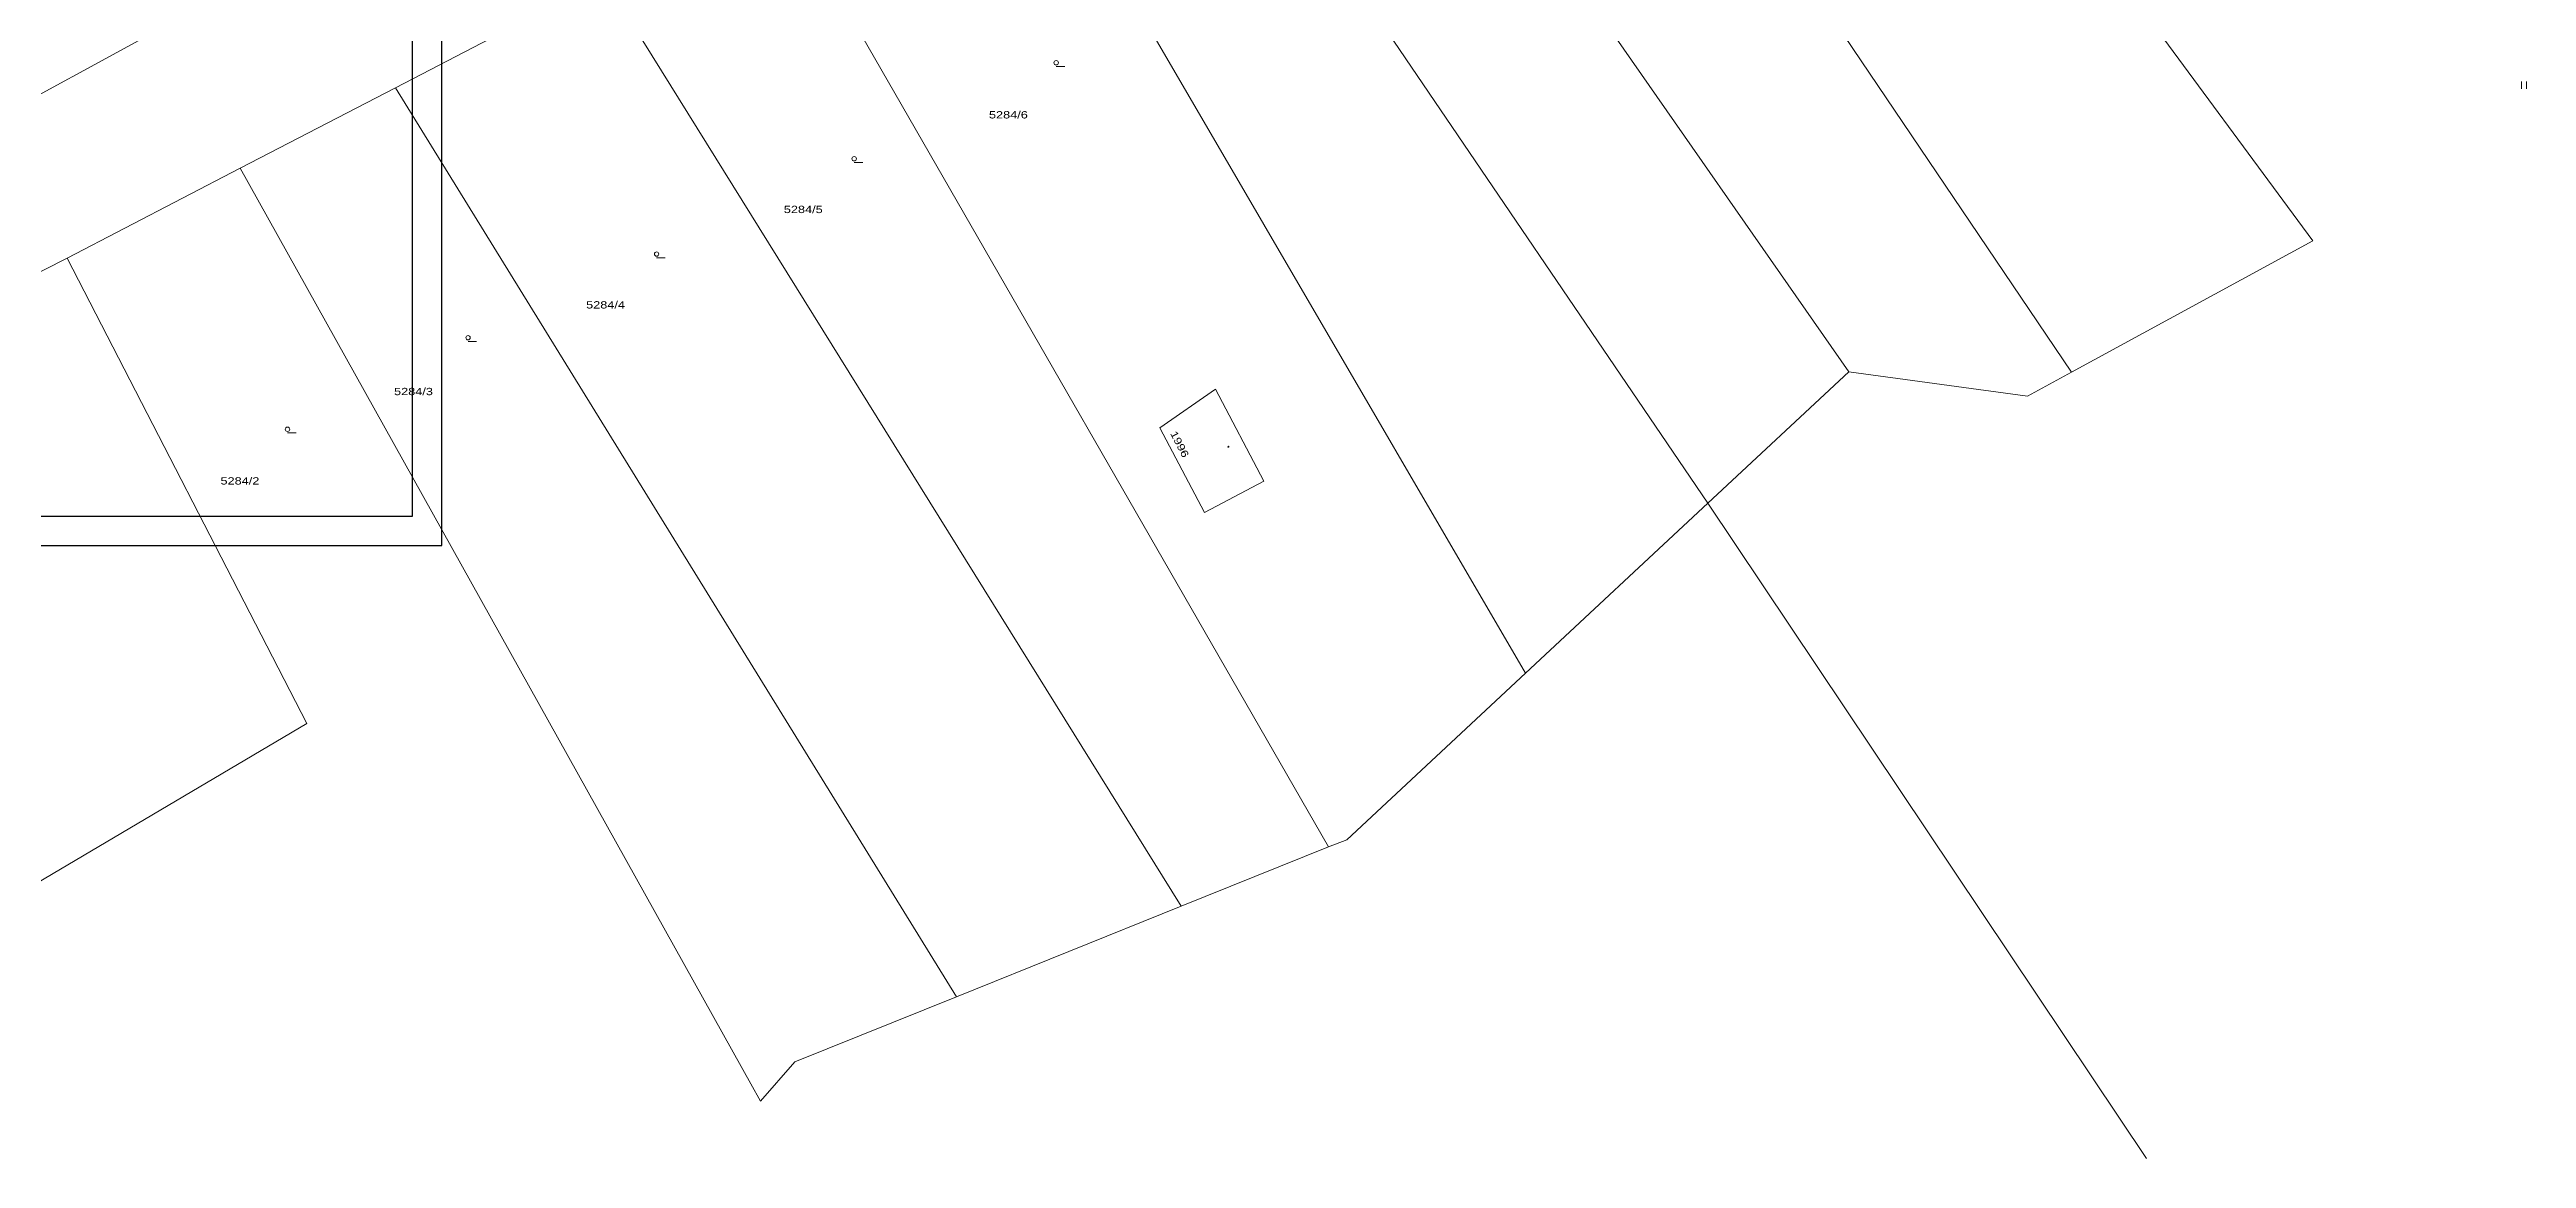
# Model space of a CAD drawing. Extents: x -847523 to -842720, y -997842 to -995984.
# Drawn here: x -842847.7 to -842720.5, y -997732.4 to -997675.5 of the extents above; entities that cross this region are included whole.
import ezdxf

# ---------------------------------------------------------------- set-up
doc = ezdxf.new("R2010")
doc.units = 0
doc.header["$MEASUREMENT"] = 0
doc.layers.add('km__netisk', color=251, linetype='Continuous', plot=False)
doc.layers.add('Z _ KATASTR', color=144, linetype='Continuous', lineweight=9, true_color=0x006d91)
doc.styles.get("Standard").update_dxf_attribs({"font": 'txt', "width": 0.6})

msp = doc.modelspace()

# ---------------------------------------------------------------- linework, layer by layer
at = {"layer": 'km__netisk'}
for points in [[(-842932.5236, -997700.923), (-842827.5236, -997700.923), (-842827.5236, -997626.673), (-842932.5236, -997626.673)], [(-842932.5236, -997700.923), (-842827.5236, -997700.923), (-842827.5236, -997626.673), (-842932.5236, -997626.673)], [(-842932.5236, -997700.923), (-842827.5236, -997700.923), (-842827.5236, -997626.673), (-842932.5236, -997626.673)], [(-842931.0236, -997699.423), (-842829.0236, -997699.423), (-842829.0236, -997628.173), (-842931.0236, -997628.173)], [(-842931.0236, -997699.423), (-842829.0236, -997699.423), (-842829.0236, -997628.173), (-842931.0236, -997628.173)]]:
    msp.add_lwpolyline(points, close=True, dxfattribs=at)
at = {"layer": 'Z _ KATASTR'}
for p, q in [((-842765.68, -997638.86), (-842731.47, -997685.28)), ((-842775.5, -997645.13), (-842743.86, -997692.03)), ((-842784.1, -997650.62), (-842755.29, -997692.01)), ((-842791.85, -997655.57), (-842762.52, -997698.75)), ((-842799.35, -997660.36), (-842771.88, -997707.48)), ((-842810.27, -997667.23), (-842781.99, -997716.41)), ((-842829.89, -997677.42), (-842819.15, -997671.84)), ((-842819.15, -997671.84), (-842789.57, -997719.46)), ((-842842.88, -997674.89), (-842850.81, -997679.22)), ((-842795.98, -997676.33), (-842795.542, -997676.33)), ((-842720.759, -997677.471), (-842720.759, -997677.096)), ((-842720.5, -997677.471), (-842720.5, -997677.096)), ((-842837.87, -997681.56), (-842829.89, -997677.42)), ((-842829.89, -997677.42), (-842801.1, -997724.11)), ((-842846.75, -997686.17), (-842837.87, -997681.56)), ((-842837.87, -997681.56), (-842811.16, -997729.46)), ((-842806.35, -997681.26), (-842805.912, -997681.26)), ((-842743.86, -997692.03), (-842731.47, -997685.28)), ((-842863.68, -997694.8), (-842846.75, -997686.17)), ((-842846.75, -997686.17), (-842834.44, -997710.08)), ((-842816.49, -997686.15), (-842816.052, -997686.15)), ((-842826.17, -997690.45), (-842825.732, -997690.45)), ((-842762.52, -997698.75), (-842755.29, -997692.01)), ((-842755.29, -997692.01), (-842746.12, -997693.26)), ((-842746.12, -997693.26), (-842743.86, -997692.03)), ((-842790.65, -997694.89), (-842787.8, -997692.91)), ((-842787.8, -997692.91), (-842785.31, -997697.62)), ((-842790.65, -997694.89), (-842788.36, -997699.23)), ((-842835.44, -997695.15), (-842835.002, -997695.15)), ((-842788.36, -997699.23), (-842785.31, -997697.62)), ((-842771.88, -997707.48), (-842762.52, -997698.75)), ((-842762.52, -997698.75), (-842740, -997732.41)), ((-842781.06, -997716.04), (-842771.88, -997707.48)), ((-842852.87, -997720.95), (-842834.44, -997710.08)), ((-842789.57, -997719.46), (-842781.99, -997716.41)), ((-842781.99, -997716.41), (-842781.06, -997716.04)), ((-842801.1, -997724.11), (-842789.57, -997719.46)), ((-842809.4, -997727.45), (-842801.1, -997724.11)), ((-842811.16, -997729.46), (-842809.4, -997727.45))]:
    msp.add_line(p, q, dxfattribs=at)
for centre, radius in [((-842795.979, -997676.142), 0.1125), ((-842806.349, -997681.072), 0.1125), ((-842816.489, -997685.962), 0.1125), ((-842826.169, -997690.262), 0.1125), ((-842835.439, -997694.962), 0.1125), ((-842787.139, -997695.859), 0.0255)]:
    msp.add_circle(centre, radius, dxfattribs=at)

# ---------------------------------------------------------------- texts
at = {"layer": 'Z _ KATASTR', "width": 1.302}
for s, p in [('5284/6', (-842799.43, -997679)), ('5284/5', (-842809.96, -997683.86)), ('5284/4', (-842820.11, -997688.76)), ('5284/3', (-842829.97, -997693.21)), ('5284/2', (-842838.88, -997697.8))]:
    msp.add_text(s, height=0.375, dxfattribs=at).set_placement(p)
msp.add_text('1996', height=0.375, rotation=297.3, dxfattribs=at).set_placement((-842790.14, -997695.17))

doc.saveas('drawing.dxf')
